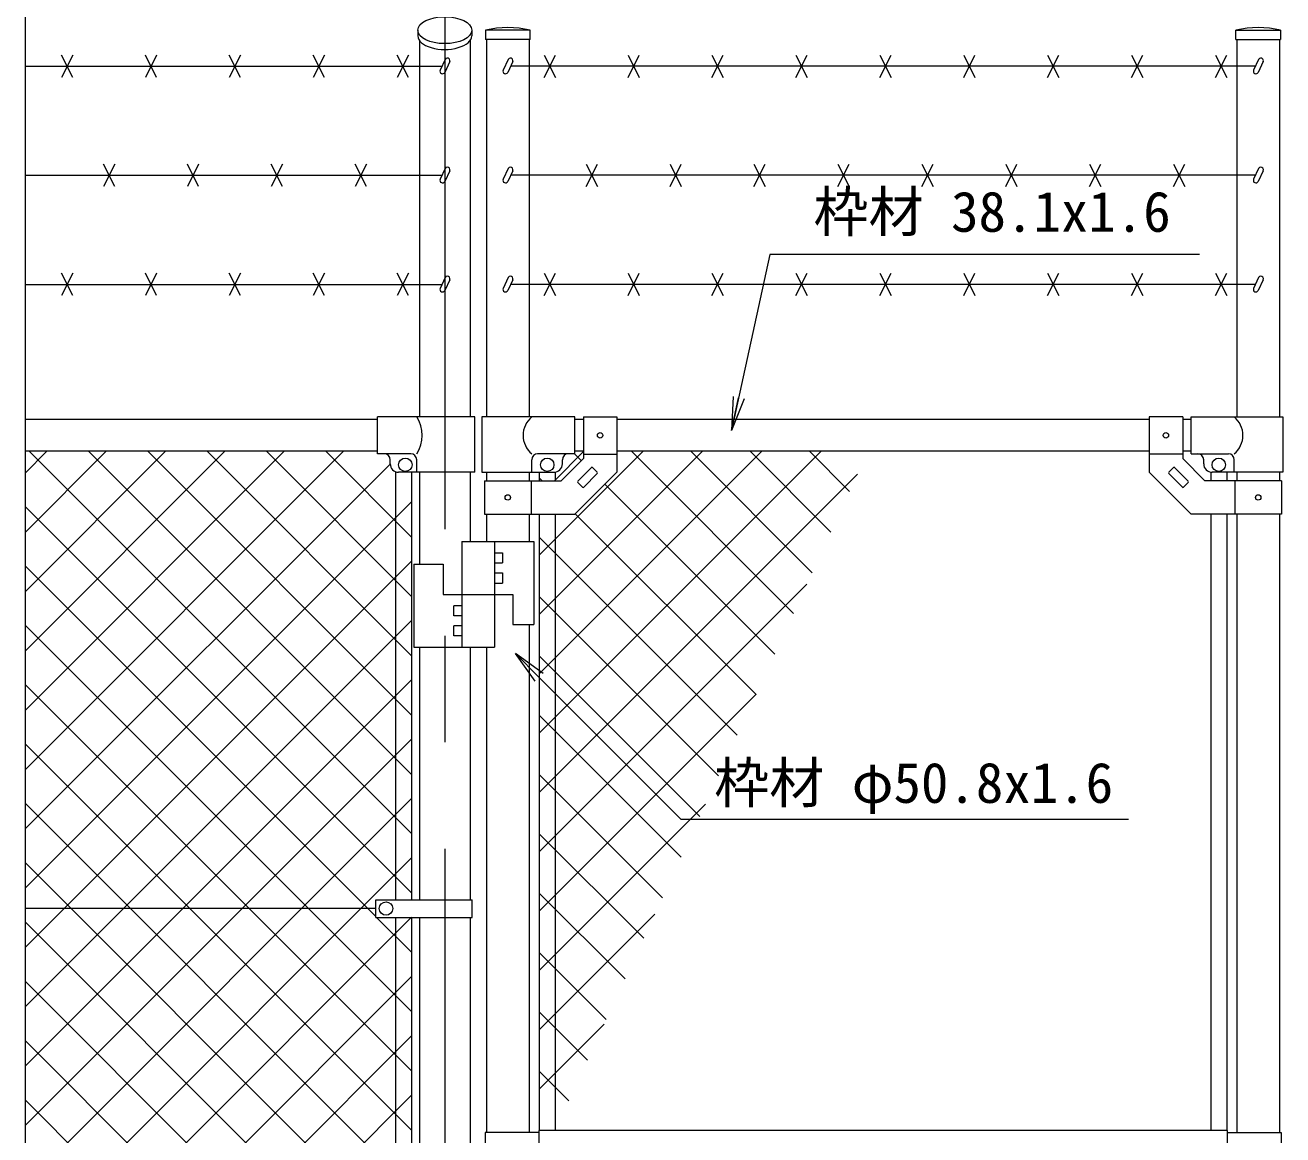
# Model space of a CAD drawing. Units: millimetres, scale not verified. Extents: x -4200 to 4200, y -2970 to 2970.
# Drawn here: x -16 to 1483, y 259 to 1581 of the extents above; entities that cross this region are included whole.
import ezdxf
from ezdxf.enums import TextEntityAlignment as Align

# ---------------------------------------------------------------- set-up
doc = ezdxf.new("R2010")
doc.units = ezdxf.units.MM
doc.header["$LTSCALE"] = 20
doc.linetypes.add('USER1', pattern=[50.8, 31.75, -6.35, 6.35, -6.35])
for name, color, linetype, lineweight in [('0-0_D-STR-TXT', 7, 'Continuous', 9), ('0-4_D-BMK', 2, 'USER1', 13), ('0-5_D-STR1', 1, 'Continuous', 18), ('0-8_D-STR3', 3, 'Continuous', 13), ('0-9_D-STR-DIM', 7, 'Continuous', 9), ('0-A_0', 7, 'Continuous', 9), ('0-B_D-STR2', 7, 'Continuous', 9)]:
    doc.layers.add(name, color=color, linetype=linetype, lineweight=lineweight)
doc.styles.add('ＭＳ ゴシック', font='')
doc.styles.get('ＭＳ ゴシック').set_extended_font_data('MS Gothic')

# ---------------------------------------------------------------- blocks, each defined once
blk = doc.blocks.new('MLeader5')
at = {"layer": '0-0_D-STR-TXT'}
blk.add_line((591.92, 799.21), (568.35, 832.21), dxfattribs=at)
for points in [[(601.35, 808.64), (568.35, 832.21), (596.63, 803.93)], [(596.63, 803.93), (765.55, 635.02), (1291.78, 635.02), (1298.98, 635.02)]]:
    blk.add_lwpolyline(points, dxfattribs=at)
blk = doc.blocks.new('_Open')
at = {"layer": '0-A_0'}
blk.add_line((-20, 3.33), (0, 0), dxfattribs=at)
blk.add_lwpolyline([(-20, -3.33), (0, 0), (-20, 0)], dxfattribs=at)

msp = doc.modelspace()

# ---------------------------------------------------------------- linework, layer by layer
at = {"layer": '0-0_D-STR-TXT'}
msp.add_lwpolyline([(1383.78, 1308.04), (871.72, 1308.04), (826.2, 1100.13)], dxfattribs=at)
at = {"layer": '0-4_D-BMK'}
msp.add_line((484.22, 1615.52), (484.22, -1068.63), dxfattribs=at)
at = {"layer": '0-5_D-STR1'}
for p, q in [((452.12, 1575.37), (452.12, 1568.44)), ((516.32, 1575.37), (516.32, 1568.44)), ((585.97, 1575.37), (532.77, 1575.37)), ((532.77, 1575.37), (532.77, 1564.37)), ((585.97, 1564.37), (585.97, 1575.37)), ((1426.97, 1575.37), (1480.17, 1575.37)), ((1426.97, 1564.37), (1426.97, 1575.37)), ((1480.17, 1575.37), (1480.17, 1564.37)), ((453.97, 1563.07), (453.97, 1114.37)), ((514.47, 1563.07), (514.47, 1114.37)), ((585.97, 1564.37), (532.77, 1564.37)), ((533.97, 1564.37), (533.97, 1114.37)), ((584.77, 1564.37), (584.77, 1114.37)), ((1426.97, 1564.37), (1480.17, 1564.37)), ((1428.17, 1564.37), (1428.17, 1114.37)), ((1478.97, 1564.37), (1478.97, 1114.37)), ((404.22, 1111.37), (-15.78, 1111.37)), ((649.37, 1111.37), (639.37, 1111.37)), ((1323.57, 1111.37), (689.37, 1111.37)), ((1373.57, 1111.37), (1363.57, 1111.37)), ((404.22, 1073.37), (-15.78, 1073.37)), ((649.37, 1073.37), (639.37, 1073.37)), ((1323.57, 1073.37), (689.37, 1073.37)), ((1373.57, 1073.37), (1363.57, 1073.37)), ((453.97, 1048.37), (453.97, 938.87)), ((514.47, 1048.37), (514.47, 965.87)), ((533.97, 1048.37), (533.97, 1038.37)), ((584.77, 1048.37), (584.77, 1038.37)), ((1397.07, 1048.37), (1397.07, 1038.37)), ((1416.07, 1048.37), (1416.07, 1038.37)), ((1428.17, 1048.37), (1428.17, 1038.37)), ((1478.97, 1048.37), (1478.97, 1038.37)), ((533.97, 998.37), (533.97, 965.87)), ((584.77, 998.37), (584.77, 965.87)), ((1428.17, 998.37), (1428.17, 261.37)), ((1478.97, 998.37), (1478.97, 261.37)), ((584.77, 866.87), (584.77, 261.37)), ((453.97, 839.87), (453.97, 538.87)), ((514.47, 839.87), (514.47, 538.87)), ((533.97, 839.87), (533.97, 261.37)), ((453.97, 517.87), (453.97, -45.13)), ((514.47, 517.87), (514.47, -45.13))]:
    msp.add_line(p, q, dxfattribs=at)
for centre in [(559.37, 1458.94), (1453.57, 1458.94)]:
    msp.add_arc(centre, 119.43, 77.13052, 102.86948, dxfattribs=at)
msp.add_ellipse((484.22, 1575.37), major_axis=(-32.1, 0), ratio=0.5, dxfattribs=at)
msp.add_ellipse((484.22, 1568.44), major_axis=(-32.1, 0), ratio=0.5, start_param=6.2831853, end_param=9.424778, dxfattribs=at)
at = {"layer": '0-8_D-STR3'}
for p, q in [((40.92, 1545.78), (27.51, 1518.95)), ((40.92, 1518.95), (27.51, 1545.78)), ((140.92, 1545.78), (127.51, 1518.95)), ((140.92, 1518.95), (127.51, 1545.78)), ((240.92, 1545.78), (227.51, 1518.95)), ((240.92, 1518.95), (227.51, 1545.78)), ((340.92, 1545.78), (327.51, 1518.95)), ((340.92, 1518.95), (327.51, 1545.78)), ((440.92, 1545.78), (427.51, 1518.95)), ((440.92, 1518.95), (427.51, 1545.78)), ((602.66, 1545.78), (616.07, 1518.95)), ((602.66, 1518.95), (616.07, 1545.78)), ((702.66, 1545.78), (716.07, 1518.95)), ((702.66, 1518.95), (716.07, 1545.78)), ((802.66, 1545.78), (816.07, 1518.95)), ((802.66, 1518.95), (816.07, 1545.78)), ((902.66, 1545.78), (916.07, 1518.95)), ((902.66, 1518.95), (916.07, 1545.78)), ((1002.66, 1545.78), (1016.07, 1518.95)), ((1002.66, 1518.95), (1016.07, 1545.78)), ((1102.66, 1545.78), (1116.07, 1518.95)), ((1102.66, 1518.95), (1116.07, 1545.78)), ((1202.66, 1545.78), (1216.07, 1518.95)), ((1202.66, 1518.95), (1216.07, 1545.78)), ((1302.66, 1545.78), (1316.07, 1518.95)), ((1302.66, 1518.95), (1316.07, 1545.78)), ((1402.66, 1545.78), (1416.07, 1518.95)), ((1402.66, 1518.95), (1416.07, 1545.78)), ((-15.78, 1532.37), (480.91, 1532.37)), ((484.65, 1540.4), (478.7, 1527.64)), ((490.09, 1537.86), (484.14, 1525.1)), ((559.8, 1540.4), (553.85, 1527.64)), ((565.24, 1537.86), (559.29, 1525.1)), ((1450.26, 1532.37), (562.68, 1532.37)), ((1454, 1540.4), (1448.05, 1527.64)), ((1459.44, 1537.86), (1453.49, 1525.1)), ((90.92, 1415.78), (77.51, 1388.95)), ((90.92, 1388.95), (77.51, 1415.78)), ((190.92, 1415.78), (177.51, 1388.95)), ((190.92, 1388.95), (177.51, 1415.78)), ((290.92, 1415.78), (277.51, 1388.95)), ((290.92, 1388.95), (277.51, 1415.78)), ((390.92, 1415.78), (377.51, 1388.95)), ((390.92, 1388.95), (377.51, 1415.78)), ((484.65, 1410.4), (478.7, 1397.64)), ((559.8, 1410.4), (553.85, 1397.64)), ((652.66, 1415.78), (666.07, 1388.95)), ((652.66, 1388.95), (666.07, 1415.78)), ((752.66, 1415.78), (766.07, 1388.95)), ((752.66, 1388.95), (766.07, 1415.78)), ((852.66, 1415.78), (866.07, 1388.95)), ((852.66, 1388.95), (866.07, 1415.78)), ((952.66, 1415.78), (966.07, 1388.95)), ((952.66, 1388.95), (966.07, 1415.78)), ((1052.66, 1415.78), (1066.07, 1388.95)), ((1052.66, 1388.95), (1066.07, 1415.78)), ((1152.66, 1415.78), (1166.07, 1388.95)), ((1152.66, 1388.95), (1166.07, 1415.78)), ((1252.66, 1415.78), (1266.07, 1388.95)), ((1252.66, 1388.95), (1266.07, 1415.78)), ((1352.66, 1415.78), (1366.07, 1388.95)), ((1352.66, 1388.95), (1366.07, 1415.78)), ((1454, 1410.4), (1448.05, 1397.64)), ((-15.78, 1402.37), (480.91, 1402.37)), ((490.09, 1407.86), (484.14, 1395.1)), ((565.24, 1407.86), (559.29, 1395.1)), ((1450.26, 1402.37), (562.68, 1402.37)), ((1459.44, 1407.86), (1453.49, 1395.1)), ((40.92, 1285.78), (27.51, 1258.95)), ((40.92, 1258.95), (27.51, 1285.78)), ((140.92, 1285.78), (127.51, 1258.95)), ((140.92, 1258.95), (127.51, 1285.78)), ((240.92, 1285.78), (227.51, 1258.95)), ((240.92, 1258.95), (227.51, 1285.78)), ((340.92, 1285.78), (327.51, 1258.95)), ((340.92, 1258.95), (327.51, 1285.78)), ((440.92, 1285.78), (427.51, 1258.95)), ((440.92, 1258.95), (427.51, 1285.78)), ((484.65, 1280.4), (478.7, 1267.64)), ((490.09, 1277.86), (484.14, 1265.1)), ((559.8, 1280.4), (553.85, 1267.64)), ((565.24, 1277.86), (559.29, 1265.1)), ((602.66, 1285.78), (616.07, 1258.95)), ((602.66, 1258.95), (616.07, 1285.78)), ((702.66, 1285.78), (716.07, 1258.95)), ((702.66, 1258.95), (716.07, 1285.78)), ((802.66, 1285.78), (816.07, 1258.95)), ((802.66, 1258.95), (816.07, 1285.78)), ((902.66, 1285.78), (916.07, 1258.95)), ((902.66, 1258.95), (916.07, 1285.78)), ((1002.66, 1285.78), (1016.07, 1258.95)), ((1002.66, 1258.95), (1016.07, 1285.78)), ((1102.66, 1285.78), (1116.07, 1258.95)), ((1102.66, 1258.95), (1116.07, 1285.78)), ((1202.66, 1285.78), (1216.07, 1258.95)), ((1202.66, 1258.95), (1216.07, 1285.78)), ((1302.66, 1285.78), (1316.07, 1258.95)), ((1302.66, 1258.95), (1316.07, 1285.78)), ((1402.66, 1285.78), (1416.07, 1258.95)), ((1402.66, 1258.95), (1416.07, 1285.78)), ((1454, 1280.4), (1448.05, 1267.64)), ((1459.44, 1277.86), (1453.49, 1265.1)), ((-15.78, 1272.37), (480.91, 1272.37)), ((1450.26, 1272.37), (562.68, 1272.37)), ((519.92, 1114.37), (404.22, 1114.37)), ((404.22, 1070.37), (404.22, 1114.37)), ((519.92, 1048.37), (519.92, 1114.37)), ((639.37, 1114.37), (528.42, 1114.37)), ((528.42, 1114.37), (528.42, 1048.37)), ((639.37, 1070.37), (639.37, 1114.37)), ((649.37, 1114.62), (649.37, 1064.94)), ((649.37, 1114.62), (689.37, 1114.62)), ((689.37, 1114.62), (689.37, 1048.37)), ((1323.57, 1114.62), (1323.57, 1048.37)), ((1363.57, 1114.62), (1323.57, 1114.62)), ((1363.57, 1114.62), (1363.57, 1064.94)), ((1373.57, 1114.37), (1482.92, 1114.37)), ((1373.57, 1070.37), (1373.57, 1114.37)), ((1482.92, 1114.37), (1482.92, 1048.37)), ((443.82, 1070.37), (404.22, 1070.37)), ((639.37, 1070.37), (594.92, 1070.37)), ((622.8, 1038.37), (649.37, 1064.94)), ((649.37, 1070.12), (689.37, 1070.12)), ((1363.57, 1070.12), (1323.57, 1070.12)), ((1390.13, 1038.37), (1363.57, 1064.94)), ((1373.57, 1070.37), (1418.02, 1070.37)), ((419.22, 1058.37), (419.22, 1063.37)), ((450.82, 1048.37), (450.82, 1063.37)), ((587.92, 1048.37), (587.92, 1063.37)), ((624.37, 1058.37), (624.37, 1063.37)), ((642.7, 1037.77), (658.96, 1054.03)), ((660.38, 1054.03), (666.03, 1048.38)), ((1352.55, 1054.03), (1346.9, 1048.38)), ((1370.23, 1037.77), (1353.97, 1054.03)), ((1388.57, 1058.37), (1388.57, 1063.37)), ((1425.02, 1048.37), (1425.02, 1063.37)), ((425.72, 1049), (425.72, 538.87)), ((519.92, 1048.37), (429.22, 1048.37)), ((444.72, 1048.37), (444.72, 538.87)), ((528.42, 1048.37), (614.37, 1048.37)), ((531.67, 1038.37), (622.8, 1038.37)), ((531.67, 1038.37), (531.67, 998.37)), ((587.07, 1038.37), (587.07, 998.37)), ((596.87, 1048.37), (596.87, 1038.37)), ((615.87, 1048.37), (615.87, 1038.37)), ((642.7, 1036.36), (648.35, 1030.7)), ((649.77, 1030.7), (666.03, 1046.96)), ((1363.16, 1030.7), (1346.9, 1046.96)), ((1370.23, 1036.36), (1364.58, 1030.7)), ((1481.27, 1038.37), (1390.13, 1038.37)), ((1482.92, 1048.37), (1398.57, 1048.37)), ((1425.87, 1038.37), (1425.87, 998.37)), ((1481.27, 1038.37), (1481.27, 998.37)), ((596.87, 998.37), (596.87, 263.87)), ((615.87, 998.37), (615.87, 263.87)), ((1397.07, 998.37), (1397.07, 263.87)), ((1416.07, 998.37), (1416.07, 263.87)), ((504.47, 965.87), (590.47, 965.87)), ((504.47, 965.87), (504.47, 839.87)), ((543.47, 965.87), (543.47, 839.87)), ((590.47, 965.87), (590.47, 866.87)), ((543.47, 952.37), (552.97, 952.37)), ((552.97, 952.37), (552.97, 940.37)), ((447.47, 938.87), (482.47, 938.87)), ((447.47, 938.87), (447.47, 839.87)), ((482.47, 938.87), (482.47, 902.87)), ((543.47, 940.37), (552.97, 940.37)), ((543.47, 928.37), (552.97, 928.37)), ((543.47, 916.37), (552.97, 916.37)), ((552.97, 928.37), (552.97, 916.37)), ((482.47, 902.87), (565.47, 902.87)), ((565.47, 902.87), (565.47, 866.87)), ((494.97, 877.37), (494.97, 889.37)), ((504.47, 889.37), (494.97, 889.37)), ((504.47, 877.37), (494.97, 877.37)), ((494.97, 853.37), (494.97, 865.37)), ((504.47, 865.37), (494.97, 865.37)), ((565.47, 866.87), (590.47, 866.87)), ((447.47, 839.87), (543.47, 839.87)), ((504.47, 853.37), (494.97, 853.37)), ((402.22, 528.37), (-15.78, 528.37)), ((402.22, 517.87), (402.22, 538.87)), ((402.22, 538.87), (517.02, 538.87)), ((517.02, 517.87), (517.02, 538.87)), ((402.22, 517.87), (517.02, 517.87)), ((425.72, 517.87), (425.72, -45.13)), ((444.72, 517.87), (444.72, -45.13)), ((532.37, 261.37), (532.37, 211.37)), ((596.47, 261.37), (532.37, 261.37)), ((1416.47, 263.87), (596.47, 263.87)), ((596.47, 263.87), (596.47, 208.87)), ((1416.47, 263.87), (1416.47, 242.87)), ((1416.47, 261.37), (1481.07, 261.37)), ((1481.07, 261.37), (1481.07, 242.87))]:
    msp.add_line(p, q, dxfattribs=at)
for points in [[(531.67, 998.37), (639.37, 998.37), (689.37, 1048.37)], [(1481.27, 998.37), (1373.57, 998.37), (1323.57, 1048.37)]]:
    msp.add_lwpolyline(points, dxfattribs=at)
for centre, radius in [((669.37, 1092.37), 3.25), ((1343.57, 1092.37), 3.25), ((437.22, 1057.37), 8), ((606.37, 1057.37), 8), ((1406.57, 1057.37), 8), ((559.37, 1018.37), 3.25), ((1453.57, 1018.37), 3.25), ((414.22, 528.37), 8)]:
    msp.add_circle(centre, radius, dxfattribs=at)
for centre, radius, start, end in [((487.37, 1539.13), 3, 334.99524, 154.99707), ((562.52, 1539.13), 3, 334.99524, 154.99707), ((1456.72, 1539.13), 3, 334.99524, 154.99707), ((481.42, 1526.37), 3, 154.99707, 334.99524), ((556.57, 1526.37), 3, 154.99707, 334.99524), ((1450.77, 1526.37), 3, 154.99707, 334.99524), ((487.37, 1409.13), 3, 334.99524, 154.99707), ((562.52, 1409.13), 3, 334.99524, 154.99707), ((1456.72, 1409.13), 3, 334.99524, 154.99707), ((481.42, 1396.37), 3, 154.99707, 334.99524), ((556.57, 1396.37), 3, 154.99707, 334.99524), ((1450.77, 1396.37), 3, 154.99707, 334.99524), ((487.37, 1279.13), 3, 334.99524, 154.99707), ((562.52, 1279.13), 3, 334.99524, 154.99707), ((1456.72, 1279.13), 3, 334.99524, 154.99707), ((481.42, 1266.37), 3, 154.99707, 334.99524), ((556.57, 1266.37), 3, 154.99707, 334.99524), ((1450.77, 1266.37), 3, 154.99707, 334.99524), ((416.6, 1092.37), 40.68, 327.25964, 32.74036), ((606.11, 1092.37), 28.55, 129.59418, 230.40582), ((1406.82, 1092.37), 28.55, 309.59418, 50.40582), ((412.22, 1063.37), 7, 0, 90), ((443.82, 1063.37), 7, 0, 90), ((594.92, 1063.37), 7, 90, 180), ((631.37, 1063.37), 7, 90, 180), ((1381.57, 1063.37), 7, 0, 90), ((1418.02, 1063.37), 7, 0, 90), ((429.22, 1058.37), 10, 180, 270), ((614.37, 1058.37), 10, 270, 0), ((659.67, 1053.33), 1, 45, 135), ((1353.26, 1053.33), 1, 45, 135), ((1398.57, 1058.37), 10, 180, 270), ((643.41, 1037.06), 1, 135, 225), ((665.33, 1047.67), 1, 315, 45), ((1347.6, 1047.67), 1, 135, 225), ((1369.53, 1037.06), 1, 315, 45), ((649.06, 1031.41), 1, 225, 315), ((1363.87, 1031.41), 1, 225, 315)]:
    msp.add_arc(centre, radius, start, end, dxfattribs=at)
at = {"layer": '0-9_D-STR-DIM'}
msp.add_line((-15.78, 1622.52), (-15.78, 215.59), dxfattribs=at)
at = {"layer": '0-B_D-STR2'}
for p, q in [((-15.78, 693.91), (363.67, 1073.37)), ((-15.78, 764.62), (292.96, 1073.37)), ((-15.78, 835.34), (222.25, 1073.37)), ((-15.78, 906.05), (151.54, 1073.37)), ((-15.78, 976.76), (80.83, 1073.37)), ((-15.78, 1047.47), (10.12, 1073.37)), ((444.72, 617.64), (-11.02, 1073.37)), ((444.72, 688.35), (59.69, 1073.37)), ((444.72, 759.06), (130.41, 1073.37)), ((444.72, 829.77), (201.12, 1073.37)), ((444.72, 900.48), (271.83, 1073.37)), ((444.72, 971.19), (342.54, 1073.37)), ((596.87, 808.22), (862.01, 1073.37)), ((596.87, 737.51), (932.72, 1073.37)), ((596.87, 878.93), (791.3, 1073.37)), ((596.87, 949.64), (720.59, 1073.37)), ((614.88, 1038.37), (649.88, 1073.37)), ((646.83, 1062.4), (638.86, 1070.37)), ((899.74, 880.19), (706.57, 1073.37)), ((922.04, 928.61), (777.28, 1073.37)), ((944.34, 977.02), (847.99, 1073.37)), ((966.64, 1025.43), (918.7, 1073.37)), ((-15.78, 623.2), (419.22, 1058.2)), ((596.87, 666.8), (976.15, 1046.08)), ((600.14, 1038.37), (596.87, 1041.65)), ((877.44, 831.78), (675.11, 1034.11)), ((-15.78, 552.49), (444.72, 1012.99)), ((444.72, 546.93), (-15.78, 1007.43)), ((855.14, 783.37), (639.76, 998.76)), ((832.85, 734.96), (596.87, 970.94)), ((-15.78, 481.78), (444.72, 942.28)), ((402.22, 518.71), (-15.78, 936.71)), ((597.64, 596.87), (915.77, 914.99)), ((810.55, 686.54), (596.87, 900.23)), ((-15.78, 411.07), (444.72, 871.57)), ((444.72, 405.5), (-15.78, 866)), ((788.25, 638.13), (596.87, 829.51)), ((-15.78, 340.36), (444.72, 800.86)), ((444.72, 334.79), (-15.78, 795.29)), ((596.87, 525.38), (855.39, 783.9)), ((765.95, 589.72), (596.87, 758.8)), ((-15.78, 269.65), (444.72, 730.15)), ((444.72, 264.08), (-15.78, 724.58)), ((743.65, 541.31), (596.87, 688.09)), ((-3.57, 211.15), (444.72, 659.44)), ((444.72, 193.37), (-15.78, 653.87)), ((596.87, 454.67), (795.01, 652.81)), ((721.35, 492.89), (596.87, 617.38)), ((-15.78, 128.23), (444.72, 588.73)), ((444.72, 122.66), (-15.78, 583.16)), ((699.06, 444.48), (596.87, 546.67)), ((-15.78, 57.52), (444.72, 518.02)), ((444.72, 51.95), (-15.78, 512.45)), ((444.72, 476.21), (403.06, 517.87)), ((596.87, 383.96), (734.63, 521.72)), ((676.76, 396.07), (596.87, 475.96)), ((-15.78, -13.19), (444.72, 447.31)), ((444.72, -18.76), (-15.78, 441.74)), ((654.46, 347.66), (596.87, 405.25)), ((596.87, 313.25), (674.25, 390.63)), ((-15.78, -83.9), (444.19, 376.07)), ((402.22, -46.98), (-15.78, 371.03)), ((632.16, 299.25), (596.87, 334.54)), ((-15.78, -154.61), (444.72, 305.89)), ((444.72, -160.18), (-15.78, 300.32))]:
    msp.add_line(p, q, dxfattribs=at)

# ---------------------------------------------------------------- block references
at = {"layer": '0-0_D-STR-TXT', "xscale": 2, "yscale": 2, "rotation": 257.65038}
msp.add_blockref('_Open', (825.77, 1098.17), dxfattribs=at)
at = {"layer": '0-0_D-STR-TXT'}
msp.add_blockref('MLeader5', (0, 0), dxfattribs=at)

# ---------------------------------------------------------------- texts
at = {"layer": '0-0_D-STR-TXT', "style": 'ＭＳ ゴシック'}
for s, p in [('枠材 38.1x1.6', (923.66, 1320.63)), ('枠材 φ50.8x1.6', (805.34, 639.9))]:
    msp.add_text(s, height=48.09, dxfattribs=at).set_placement(p, align=Align.BOTTOM_LEFT)

doc.saveas('drawing.dxf')
